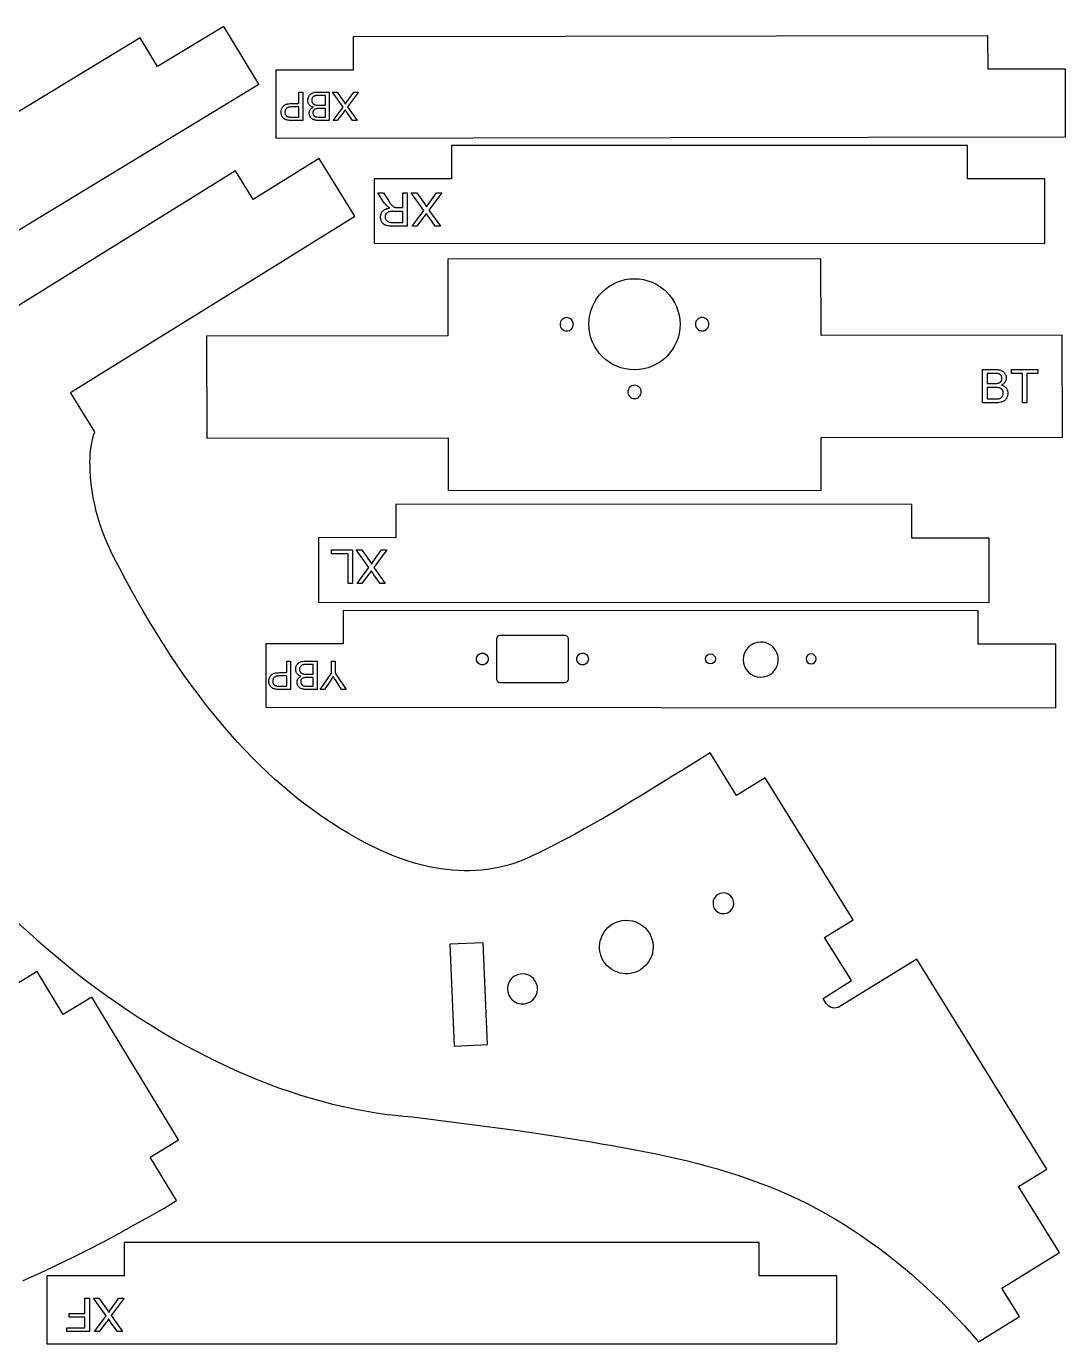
# Model space of a CAD drawing. Extents: x -318 to 296, y -196 to 234.
# Drawn here: x -14.6 to 296.3, y -195.9 to 198.2 of the extents above; entities that cross this region are included whole.
import ezdxf

# ---------------------------------------------------------------- set-up
doc = ezdxf.new("R2010")
doc.units = 0
doc.layers.add('10MM_MATERIAL', color=18, linetype='CONTINUOUS')
doc.layers.add('TEXT_ONLY', color=1, linetype='CONTINUOUS')

msp = doc.modelspace()

# ---------------------------------------------------------------- linework, layer by layer
at = {"layer": '10MM_MATERIAL'}
for points in [[(-191.47, 31.26), (54.96, 180.9), (44.45, 198.21), (24.63, 186.18), (19.44, 194.73), (-274.77, 16.08)], [(-15.56, -177.05), (-12.2, -175.57), (-8.87, -174.05), (-5.55, -172.49), (-0.83, -170.2), (3.85, -167.85), (8.5, -165.44), (13.12, -162.97), (17.71, -160.44), (22.28, -157.88), (26.82, -155.27), (30.28, -153.11), (22.41, -140.16), (30.96, -134.97), (5.01, -92.23), (-3.54, -97.42), (-11.32, -84.6), (-19.86, -89.8)]]:
    msp.add_lwpolyline(points, dxfattribs=at)
for points in [[(296.3, 185.45), (273.12, 185.41), (273.1, 195.41), (83.14, 195.1), (83.16, 185.1), (60, 185.06), (60.03, 164.76), (296.34, 165.15)], [(112.6, 152.61), (89.42, 152.61), (89.42, 133.31), (290.11, 133.28), (290.12, 152.58), (266.93, 152.59), (266.93, 162.59), (112.61, 162.61)], [(111.51, 128.59), (111.53, 105.6), (39.34, 105.54), (39.37, 75.04), (111.56, 75.1), (111.58, 59.31), (223.19, 59.41), (223.18, 75.21), (295.37, 75.27), (295.34, 105.77), (223.15, 105.71), (223.13, 128.7)], [(95.97, 45.21), (72.79, 45.22), (72.78, 25.92), (273.47, 25.79), (273.48, 45.09), (250.3, 45.11), (250.31, 55.11), (95.98, 55.21)], [(80.22, 13.46), (57.03, 13.47), (57.02, -5.53), (293.35, -5.69), (293.36, 13.31), (270.17, 13.33), (270.18, 23.33), (80.23, 23.46)], [(122.06, -76), (112.07, -76.43), (113.38, -106.9), (123.37, -106.48)], [(227.86, -175.65), (204.68, -175.65), (204.68, -165.65), (14.72, -165.65), (14.72, -175.65), (-8.45, -175.65), (-8.45, -195.95), (227.86, -195.95)]]:
    msp.add_lwpolyline(points, close=True, dxfattribs=at)
msp.add_lwpolyline([(-17.31, -69.78), (-14.43, -72.44), (-11.51, -75.05), (-8.57, -77.62), (-5.59, -80.15), (-2.59, -82.63), (0.46, -85.06), (3.53, -87.44), (6.64, -89.78), (9.78, -92.07), (12.96, -94.3), (16.18, -96.48), (19.44, -98.62), (22.73, -100.69), (26.06, -102.72), (29.43, -104.69), (32.84, -106.6), (36.29, -108.45), (39.78, -110.25), (42.76, -111.72), (45.77, -113.14), (48.8, -114.51), (51.86, -115.83), (54.93, -117.09), (58.03, -118.3), (61.15, -119.45), (64.29, -120.53), (67.44, -121.56), (70.62, -122.52), (73.82, -123.42), (77.04, -124.25), (80.27, -125.01), (83.52, -125.7), (86.79, -126.32), (90.08, -126.86), (93.38, -127.33), (95.85, -127.62), (98.32, -127.87), (100.79, -128.12), (103.26, -128.4), (110.19, -129.27), (117.11, -130.16), (124.04, -131.06), (131.01, -132.01), (137.97, -133.01), (144.93, -134.08), (148.06, -134.57), (151.2, -135.08), (154.35, -135.59), (157.5, -136.12), (160.67, -136.66), (163.83, -137.23), (167, -137.81), (170.17, -138.42), (173.33, -139.06), (176.49, -139.73), (179.64, -140.44), (182.79, -141.18), (185.92, -141.97), (189.04, -142.79), (192.14, -143.67), (195.23, -144.59), (198.3, -145.56), (201.34, -146.59), (204.37, -147.68), (207.36, -148.83), (210.33, -150.04), (213.27, -151.32), (216.14, -152.65), (218.97, -154.05), (221.76, -155.5), (224.52, -157.02), (227.25, -158.59), (229.94, -160.23), (232.59, -161.92), (235.21, -163.66), (237.8, -165.46), (240.34, -167.3), (242.86, -169.2), (245.34, -171.15), (247.78, -173.14), (250.19, -175.19), (252.56, -177.27), (254.9, -179.4), (257.2, -181.57), (259.47, -183.78), (261.7, -186.02), (263.9, -188.31), (266.06, -190.63), (268.19, -192.98), (270.28, -195.37), (282.48, -187.82), (277.23, -179.35), (294.49, -168.66), (282.27, -148.95), (290.72, -143.71), (251.77, -80.87), (228.82, -95.1, -0.414214), (224.69, -94.13), (223.77, -92.65), (232.22, -87.3), (224.23, -74.42), (232.73, -69.15), (206.39, -26.65), (197.89, -31.92), (189.99, -19.17), (184.89, -22.34), (181.88, -24.2), (178.85, -26.09), (175.8, -27.98), (172.74, -29.87), (169.7, -31.73), (166.69, -33.56), (163.79, -35.31), (160.92, -37.02), (158.06, -38.69), (155.2, -40.34), (152.32, -41.95), (149.41, -43.55), (146.46, -45.12), (143.45, -46.68), (142.7, -47.06), (142, -47.42), (141.34, -47.75), (140.71, -48.06), (140.1, -48.36), (139.5, -48.66), (138.89, -48.96), (138.27, -49.26), (137.61, -49.57), (136.92, -49.9), (136.17, -50.26), (134.65, -50.95), (133.1, -51.59), (131.53, -52.16), (129.94, -52.67), (128.33, -53.12), (126.71, -53.5), (125.06, -53.81), (123.32, -54.07), (121.58, -54.25), (119.84, -54.38), (118.09, -54.44), (116.34, -54.44), (114.59, -54.38), (112.84, -54.26), (111.1, -54.09), (109.36, -53.86), (107.63, -53.57), (105.91, -53.24), (103.89, -52.77), (101.88, -52.24), (99.89, -51.65), (97.92, -50.99), (95.97, -50.27), (94.05, -49.5), (92.14, -48.69), (90.25, -47.82), (88.39, -46.91), (86.56, -45.97), (84.74, -44.99), (82.01, -43.43), (79.32, -41.81), (76.69, -40.14), (74.11, -38.41), (71.58, -36.63), (69.1, -34.8), (66.66, -32.91), (64.26, -30.96), (61.91, -28.97), (59.59, -26.92), (57.32, -24.83), (55.09, -22.68), (52.89, -20.49), (50.73, -18.25), (48.6, -15.96), (46.5, -13.62), (44.06, -10.79), (41.67, -7.92), (39.34, -5), (37.06, -2.03), (34.83, 0.97), (32.65, 4.01), (30.53, 7.09), (28.45, 10.2), (26.41, 13.34), (24.42, 16.51), (22.48, 19.7), (20.57, 22.92), (18.7, 26.17), (16.88, 29.43), (15.08, 32.71), (13.33, 36), (11.6, 39.31), (10.65, 41.22), (9.77, 43.15), (8.95, 45.1), (8.19, 47.07), (7.51, 49.05), (6.89, 51.05), (6.34, 53.07), (5.86, 55.1), (5.44, 57.16), (5.1, 59.23), (4.83, 61.32), (4.62, 63.43), (4.49, 65.56), (4.45, 66.7), (4.44, 67.85), (4.47, 68.99), (4.53, 70.14), (4.63, 71.28), (4.78, 72.41), (4.98, 73.53), (5.23, 74.65), (5.53, 75.76), (5.9, 76.85), (-1.41, 88.7), (6.29, 93.45), (32.75, 109.81), (59.19, 126.2), (83.69, 141.39), (72.98, 158.66), (53.27, 146.44), (51.84, 148.74), (48, 154.94), (-102.45, 61.67)], format="xyb", dxfattribs=at)
for points in [[(167.35, 95.44, -1), (167.33, 122.71, -1)], [(147.09, 111.05, 0.414214), (145.09, 109.05), (145.09, 109.05, 0.414214), (147.09, 107.06, 0.414214), (149.08, 109.06, 0.414214)], [(187.59, 111.09, 0.414214), (185.59, 109.09), (185.59, 109.09, 0.414214), (187.59, 107.1, 0.414214), (189.58, 109.09, 0.414214)], [(165.36, 88.82, 0.414214), (167.36, 86.83), (167.36, 86.83, 0.414214), (169.35, 88.82, 0.414214), (167.36, 90.82, 0.414214)], [(126.06, 2.92, 0.414214), (127.06, 1.92), (146.56, 1.91, 0.414214), (147.56, 2.91), (147.57, 14.91, 0.414214), (146.57, 15.91), (127.07, 15.92, 0.414214), (126.07, 14.92)], [(205.11, 3.49, 1), (205.12, 13.99, 1)], [(123.56, 8.92, -0.414214), (121.81, 7.17, -0.414214), (120.06, 8.92, -0.414214), (121.81, 10.67, -0.414214)], [(151.81, 10.65, -0.414214), (153.56, 8.9, -0.414214), (151.81, 7.15, -0.414214), (150.06, 8.9, -0.414214)], [(190.05, 7.45, -1), (190.05, 10.45, -1)], [(220.18, 7.43, 1), (220.18, 10.43, 1)], [(195.56, -66.82, 1), (192.3, -61.56, 1)], [(169.12, -84.06, -1), (160.69, -70.46, -1)], [(136.22, -93.63, 1), (131.48, -85.98, 1)]]:
    msp.add_lwpolyline(points, format="xyb", close=True, dxfattribs=at)
at = {"layer": 'TEXT_ONLY'}
for points in [[(68.08, 178.55), (68.08, 170.06), (64.88, 170.06), (64.48, 170.06), (64.13, 170.08), (63.83, 170.1), (63.58, 170.14), (63.28, 170.2), (63.14, 170.24), (63.01, 170.29), (62.88, 170.34), (62.76, 170.4), (62.65, 170.46), (62.54, 170.53), (62.43, 170.61), (62.34, 170.7), (62.24, 170.79), (62.16, 170.89), (62.07, 170.99), (62, 171.11), (61.92, 171.23), (61.86, 171.35), (61.8, 171.49), (61.74, 171.62), (61.7, 171.76), (61.66, 171.91), (61.63, 172.05), (61.61, 172.2), (61.6, 172.36), (61.6, 172.51), (61.61, 172.78), (61.64, 173.03), (61.7, 173.28), (61.77, 173.51), (61.87, 173.74), (61.99, 173.95), (62.13, 174.15), (62.29, 174.34), (62.38, 174.44), (62.48, 174.52), (62.59, 174.6), (62.7, 174.67), (62.83, 174.74), (62.96, 174.8), (63.1, 174.86), (63.25, 174.91), (63.41, 174.95), (63.58, 174.99), (63.95, 175.05), (64.34, 175.08), (64.78, 175.09), (66.95, 175.09), (66.95, 178.55)], [(76.03, 178.55), (76.03, 170.06), (72.85, 170.06), (72.61, 170.06), (72.39, 170.07), (72.17, 170.09), (71.97, 170.12), (71.78, 170.16), (71.61, 170.2), (71.44, 170.25), (71.29, 170.31), (71.15, 170.38), (71.01, 170.46), (70.88, 170.55), (70.76, 170.64), (70.65, 170.75), (70.55, 170.86), (70.46, 170.98), (70.37, 171.11), (70.29, 171.24), (70.22, 171.38), (70.17, 171.52), (70.12, 171.66), (70.08, 171.8), (70.06, 171.94), (70.04, 172.08), (70.04, 172.23), (70.04, 172.36), (70.05, 172.5), (70.08, 172.63), (70.11, 172.76), (70.15, 172.88), (70.2, 173.01), (70.26, 173.13), (70.33, 173.25), (70.41, 173.37), (70.5, 173.48), (70.59, 173.59), (70.7, 173.69), (70.82, 173.78), (70.94, 173.87), (71.08, 173.95), (71.22, 174.03), (71.04, 174.09), (70.86, 174.16), (70.69, 174.24), (70.54, 174.33), (70.4, 174.44), (70.27, 174.55), (70.15, 174.67), (70.04, 174.8), (69.94, 174.94), (69.86, 175.08), (69.79, 175.24), (69.73, 175.39), (69.68, 175.56), (69.65, 175.73), (69.63, 175.9), (69.62, 176.08), (69.63, 176.23), (69.64, 176.38), (69.66, 176.52), (69.69, 176.66), (69.72, 176.8), (69.77, 176.93), (69.82, 177.06), (69.88, 177.19), (70.01, 177.44), (70.16, 177.65), (70.24, 177.74), (70.32, 177.83), (70.41, 177.91), (70.5, 177.98), (70.7, 178.11), (70.92, 178.23), (71.16, 178.32), (71.43, 178.4), (71.72, 178.47), (72.05, 178.51), (72.41, 178.54), (72.8, 178.55)], [(74.91, 177.54), (72.8, 177.54), (72.33, 177.53), (72.16, 177.52), (72.03, 177.5), (71.85, 177.46), (71.68, 177.41), (71.52, 177.35), (71.38, 177.27), (71.26, 177.18), (71.15, 177.07), (71.05, 176.95), (70.96, 176.8), (70.88, 176.64), (70.83, 176.47), (70.8, 176.28), (70.79, 176.08), (70.79, 175.97), (70.8, 175.86), (70.82, 175.75), (70.85, 175.64), (70.88, 175.54), (70.92, 175.44), (70.97, 175.35), (71.03, 175.26), (71.09, 175.18), (71.16, 175.1), (71.24, 175.03), (71.32, 174.96), (71.41, 174.9), (71.5, 174.85), (71.6, 174.81), (71.71, 174.77), (71.95, 174.71), (72.23, 174.66), (72.57, 174.63), (72.95, 174.63), (74.91, 174.63)], [(84.76, 178.55), (81.48, 174.12), (84.37, 170.06), (83.03, 170.06), (81.49, 172.23), (81.08, 172.83), (80.93, 173.07), (80.81, 173.28), (80.66, 173.04), (80.5, 172.8), (80.33, 172.56), (80.14, 172.31), (78.43, 170.06), (77.21, 170.06), (80.19, 174.06), (76.98, 178.55), (78.37, 178.55), (80.5, 175.52), (80.69, 175.25), (80.87, 174.95), (81.12, 175.34), (81.28, 175.59), (83.41, 178.55)], [(66.95, 174.09), (64.76, 174.09), (64.5, 174.09), (64.26, 174.07), (64.03, 174.04), (63.83, 173.99), (63.65, 173.93), (63.48, 173.87), (63.34, 173.78), (63.21, 173.69), (63.11, 173.58), (63.01, 173.46), (62.94, 173.34), (62.87, 173.2), (62.82, 173.05), (62.79, 172.89), (62.76, 172.73), (62.76, 172.55), (62.76, 172.42), (62.77, 172.29), (62.79, 172.17), (62.82, 172.05), (62.86, 171.94), (62.91, 171.83), (62.96, 171.73), (63.03, 171.64), (63.1, 171.54), (63.17, 171.46), (63.25, 171.39), (63.34, 171.32), (63.43, 171.26), (63.53, 171.21), (63.63, 171.17), (63.74, 171.13), (63.91, 171.1), (64.14, 171.08), (64.43, 171.06), (64.78, 171.06), (66.95, 171.06)], [(74.91, 173.62), (73.08, 173.62), (72.73, 173.62), (72.43, 173.6), (72.19, 173.57), (72, 173.53), (71.8, 173.45), (71.71, 173.41), (71.63, 173.36), (71.55, 173.3), (71.48, 173.24), (71.42, 173.17), (71.36, 173.1), (71.31, 173.03), (71.26, 172.95), (71.23, 172.86), (71.2, 172.77), (71.17, 172.68), (71.15, 172.58), (71.14, 172.36), (71.15, 172.16), (71.19, 171.96), (71.26, 171.78), (71.34, 171.62), (71.4, 171.54), (71.46, 171.47), (71.52, 171.41), (71.59, 171.35), (71.66, 171.3), (71.75, 171.25), (71.83, 171.21), (71.92, 171.18), (72.14, 171.13), (72.43, 171.09), (72.79, 171.07), (73.21, 171.06), (74.91, 171.06)], [(99.36, 148.44), (99.36, 138.44), (94.92, 138.44), (94.6, 138.44), (94.3, 138.46), (94.01, 138.48), (93.75, 138.51), (93.5, 138.55), (93.28, 138.59), (93.08, 138.65), (92.89, 138.71), (92.72, 138.78), (92.56, 138.87), (92.41, 138.97), (92.27, 139.08), (92.13, 139.21), (92, 139.35), (91.89, 139.5), (91.78, 139.66), (91.68, 139.83), (91.6, 140.01), (91.53, 140.19), (91.47, 140.38), (91.42, 140.57), (91.39, 140.77), (91.37, 140.97), (91.36, 141.17), (91.37, 141.43), (91.41, 141.68), (91.46, 141.92), (91.54, 142.15), (91.63, 142.37), (91.75, 142.58), (91.89, 142.78), (92.05, 142.96), (92.24, 143.14), (92.44, 143.29), (92.68, 143.44), (92.93, 143.56), (93.21, 143.67), (93.51, 143.76), (93.83, 143.83), (94.18, 143.89), (93.93, 144.02), (93.72, 144.14), (93.54, 144.27), (93.38, 144.39), (93.1, 144.67), (92.82, 144.99), (92.55, 145.34), (92.29, 145.72), (90.55, 148.44), (92.21, 148.44), (93.53, 146.36), (93.81, 145.94), (94.06, 145.57), (94.29, 145.25), (94.49, 144.98), (94.67, 144.76), (94.84, 144.58), (95.01, 144.43), (95.16, 144.31), (95.31, 144.22), (95.46, 144.15), (95.61, 144.09), (95.76, 144.05), (95.89, 144.03), (96.06, 144.01), (96.5, 144), (98.04, 144), (98.04, 148.44)], [(109.71, 148.44), (105.85, 143.23), (109.26, 138.44), (107.68, 138.44), (105.87, 141), (105.6, 141.38), (105.38, 141.71), (105.2, 141.99), (105.06, 142.23), (104.89, 141.96), (104.7, 141.67), (104.49, 141.39), (104.27, 141.09), (102.26, 138.44), (100.82, 138.44), (104.33, 143.15), (100.55, 148.44), (102.18, 148.44), (104.7, 144.87), (104.91, 144.55), (105.14, 144.2), (105.42, 144.66), (105.61, 144.95), (108.12, 148.44)], [(98.04, 142.85), (95.19, 142.85), (94.76, 142.84), (94.38, 142.81), (94.21, 142.78), (94.05, 142.75), (93.91, 142.71), (93.77, 142.67), (93.65, 142.62), (93.53, 142.56), (93.42, 142.49), (93.32, 142.42), (93.23, 142.34), (93.14, 142.26), (93.06, 142.17), (92.99, 142.07), (92.93, 141.96), (92.88, 141.86), (92.83, 141.75), (92.79, 141.64), (92.77, 141.52), (92.74, 141.41), (92.73, 141.29), (92.73, 141.17), (92.74, 141), (92.76, 140.83), (92.8, 140.67), (92.86, 140.52), (92.93, 140.38), (93.02, 140.25), (93.12, 140.12), (93.24, 140), (93.38, 139.9), (93.54, 139.8), (93.71, 139.72), (93.91, 139.66), (94.12, 139.61), (94.35, 139.57), (94.6, 139.55), (94.87, 139.55), (98.03, 139.54)], [(271.5, 85.55), (271.49, 95.55), (275.24, 95.56), (275.52, 95.55), (275.79, 95.54), (276.04, 95.52), (276.27, 95.48), (276.5, 95.44), (276.71, 95.39), (276.9, 95.33), (277.08, 95.26), (277.25, 95.17), (277.41, 95.08), (277.56, 94.98), (277.7, 94.87), (277.83, 94.75), (277.95, 94.62), (278.06, 94.47), (278.17, 94.32), (278.26, 94.16), (278.34, 94), (278.4, 93.84), (278.46, 93.68), (278.5, 93.51), (278.53, 93.34), (278.55, 93.17), (278.56, 93), (278.55, 92.84), (278.54, 92.69), (278.51, 92.53), (278.47, 92.38), (278.42, 92.23), (278.36, 92.08), (278.29, 91.94), (278.21, 91.79), (278.12, 91.66), (278.02, 91.52), (277.9, 91.4), (277.78, 91.28), (277.64, 91.17), (277.49, 91.07), (277.33, 90.97), (277.16, 90.88), (277.38, 90.81), (277.59, 90.72), (277.78, 90.63), (277.97, 90.52), (278.13, 90.4), (278.29, 90.27), (278.43, 90.13), (278.56, 89.97), (278.67, 89.81), (278.77, 89.64), (278.86, 89.46), (278.92, 89.27), (278.98, 89.08), (279.02, 88.88), (279.04, 88.67), (279.05, 88.46), (279.04, 88.29), (279.03, 88.11), (279.01, 87.95), (278.97, 87.78), (278.93, 87.62), (278.88, 87.46), (278.82, 87.31), (278.75, 87.15), (278.68, 87.01), (278.59, 86.87), (278.51, 86.74), (278.42, 86.62), (278.33, 86.51), (278.23, 86.4), (278.13, 86.31), (278.02, 86.22), (277.91, 86.14), (277.79, 86.07), (277.66, 86), (277.53, 85.93), (277.24, 85.82), (276.92, 85.73), (276.58, 85.65), (276.19, 85.6), (275.77, 85.57), (275.31, 85.56)], [(283.42, 85.56), (283.41, 94.38), (280.11, 94.38), (280.11, 95.56), (288.04, 95.57), (288.04, 94.39), (284.73, 94.39), (284.74, 85.57)], [(272.82, 91.35), (274.98, 91.35), (275.39, 91.36), (275.73, 91.38), (276.02, 91.42), (276.24, 91.47), (276.36, 91.51), (276.48, 91.56), (276.58, 91.61), (276.68, 91.67), (276.77, 91.74), (276.86, 91.81), (276.93, 91.89), (277, 91.97), (277.06, 92.06), (277.11, 92.16), (277.16, 92.26), (277.19, 92.36), (277.22, 92.48), (277.24, 92.59), (277.25, 92.72), (277.26, 92.84), (277.25, 92.97), (277.24, 93.09), (277.22, 93.2), (277.2, 93.31), (277.16, 93.42), (277.12, 93.52), (277.07, 93.62), (277.02, 93.72), (276.95, 93.81), (276.88, 93.89), (276.81, 93.97), (276.73, 94.04), (276.64, 94.1), (276.54, 94.15), (276.44, 94.2), (276.33, 94.24), (276.21, 94.27), (276.07, 94.3), (275.73, 94.34), (275.31, 94.37), (274.81, 94.38), (272.81, 94.37)], [(272.82, 86.73), (275.31, 86.74), (275.86, 86.75), (276.06, 86.76), (276.21, 86.79), (276.43, 86.83), (276.63, 86.9), (276.81, 86.97), (276.97, 87.06), (277.12, 87.17), (277.25, 87.29), (277.37, 87.44), (277.48, 87.62), (277.57, 87.81), (277.63, 88.01), (277.66, 88.23), (277.68, 88.46), (277.67, 88.6), (277.66, 88.73), (277.64, 88.86), (277.6, 88.98), (277.56, 89.1), (277.51, 89.21), (277.46, 89.32), (277.39, 89.43), (277.31, 89.53), (277.23, 89.62), (277.14, 89.7), (277.05, 89.78), (276.94, 89.85), (276.83, 89.91), (276.72, 89.96), (276.59, 90.01), (276.46, 90.05), (276.31, 90.08), (275.97, 90.13), (275.58, 90.16), (275.13, 90.17), (272.82, 90.17)], [(82.98, 41.54), (82.97, 31.54), (81.65, 31.54), (81.66, 40.36), (76.73, 40.37), (76.73, 41.55)], [(93.26, 41.53), (89.39, 36.33), (92.8, 31.53), (91.22, 31.54), (89.41, 34.1), (89.15, 34.48), (88.92, 34.81), (88.74, 35.09), (88.6, 35.33), (88.43, 35.05), (88.24, 34.77), (88.03, 34.48), (87.81, 34.19), (85.8, 31.54), (84.36, 31.54), (87.88, 36.25), (84.09, 41.54), (85.73, 41.54), (88.24, 37.97), (88.46, 37.65), (88.68, 37.3), (88.97, 37.76), (89.16, 38.05), (91.67, 41.54)], [(64.43, 8.28), (64.43, -0.2), (61.23, -0.2), (60.84, -0.19), (60.49, -0.18), (60.19, -0.15), (59.94, -0.12), (59.64, -0.05), (59.5, -0.01), (59.37, 0.03), (59.24, 0.09), (59.12, 0.14), (59.01, 0.21), (58.9, 0.28), (58.79, 0.36), (58.7, 0.44), (58.6, 0.53), (58.52, 0.63), (58.43, 0.73), (58.36, 0.85), (58.28, 0.97), (58.22, 1.1), (58.16, 1.23), (58.11, 1.37), (58.06, 1.51), (58.03, 1.65), (58, 1.79), (57.98, 1.94), (57.96, 2.1), (57.96, 2.25), (57.97, 2.52), (58, 2.77), (58.06, 3.02), (58.13, 3.25), (58.23, 3.47), (58.35, 3.69), (58.49, 3.89), (58.65, 4.08), (58.74, 4.17), (58.84, 4.26), (58.95, 4.34), (59.06, 4.41), (59.19, 4.48), (59.32, 4.54), (59.46, 4.59), (59.61, 4.64), (59.77, 4.69), (59.94, 4.73), (60.3, 4.78), (60.7, 4.82), (61.13, 4.83), (63.31, 4.83), (63.31, 8.28)], [(72.37, 8.28), (72.37, -0.2), (69.19, -0.2), (68.96, -0.19), (68.73, -0.18), (68.52, -0.16), (68.32, -0.13), (68.13, -0.1), (67.95, -0.05), (67.79, 0), (67.63, 0.06), (67.49, 0.13), (67.36, 0.2), (67.23, 0.29), (67.11, 0.39), (67, 0.49), (66.9, 0.6), (66.8, 0.72), (66.72, 0.85), (66.64, 0.99), (66.57, 1.12), (66.51, 1.26), (66.47, 1.4), (66.43, 1.54), (66.4, 1.68), (66.39, 1.82), (66.38, 1.97), (66.39, 2.1), (66.4, 2.24), (66.42, 2.37), (66.46, 2.5), (66.5, 2.62), (66.55, 2.75), (66.61, 2.87), (66.68, 2.99), (66.76, 3.11), (66.84, 3.22), (66.94, 3.33), (67.05, 3.43), (67.16, 3.52), (67.29, 3.61), (67.42, 3.69), (67.57, 3.77), (67.38, 3.83), (67.21, 3.9), (67.04, 3.98), (66.89, 4.07), (66.75, 4.17), (66.61, 4.28), (66.49, 4.4), (66.39, 4.54), (66.29, 4.67), (66.2, 4.82), (66.13, 4.97), (66.08, 5.13), (66.03, 5.29), (66, 5.46), (65.98, 5.64), (65.97, 5.82), (65.98, 5.97), (65.99, 6.11), (66.01, 6.25), (66.04, 6.39), (66.07, 6.53), (66.11, 6.66), (66.16, 6.8), (66.22, 6.93), (66.36, 7.17), (66.5, 7.38), (66.58, 7.47), (66.67, 7.56), (66.75, 7.64), (66.85, 7.71), (67.04, 7.85), (67.26, 7.96), (67.51, 8.05), (67.77, 8.13), (68.07, 8.2), (68.39, 8.24), (68.75, 8.27), (69.14, 8.28)], [(77.83, 8.28), (77.83, 4.69), (81.1, -0.2), (79.74, -0.2), (78.06, 2.36), (77.62, 3.07), (77.2, 3.79), (76.78, 3.08), (76.28, 2.29), (74.64, -0.2), (73.33, -0.2), (76.71, 4.69), (76.71, 8.28)], [(71.25, 7.28), (69.14, 7.28), (68.68, 7.27), (68.51, 7.25), (68.38, 7.24), (68.19, 7.19), (68.02, 7.14), (67.87, 7.08), (67.73, 7), (67.61, 6.91), (67.49, 6.81), (67.39, 6.68), (67.3, 6.53), (67.23, 6.37), (67.18, 6.2), (67.14, 6.02), (67.13, 5.82), (67.14, 5.7), (67.15, 5.59), (67.17, 5.48), (67.19, 5.38), (67.23, 5.27), (67.27, 5.18), (67.32, 5.08), (67.38, 5), (67.44, 4.91), (67.51, 4.83), (67.59, 4.76), (67.67, 4.7), (67.75, 4.64), (67.85, 4.59), (67.95, 4.54), (68.05, 4.5), (68.29, 4.44), (68.58, 4.4), (68.91, 4.37), (69.29, 4.36), (71.25, 4.36)], [(63.31, 3.83), (61.12, 3.83), (60.85, 3.82), (60.61, 3.81), (60.39, 3.77), (60.19, 3.73), (60, 3.67), (59.84, 3.6), (59.7, 3.52), (59.57, 3.43), (59.47, 3.32), (59.37, 3.2), (59.3, 3.08), (59.23, 2.94), (59.18, 2.79), (59.15, 2.63), (59.12, 2.47), (59.12, 2.29), (59.12, 2.16), (59.13, 2.03), (59.15, 1.91), (59.18, 1.79), (59.22, 1.68), (59.27, 1.58), (59.32, 1.47), (59.39, 1.38), (59.46, 1.29), (59.53, 1.2), (59.61, 1.13), (59.7, 1.06), (59.79, 1), (59.88, 0.95), (59.99, 0.91), (60.09, 0.88), (60.27, 0.84), (60.5, 0.82), (60.79, 0.81), (61.14, 0.8), (63.31, 0.8)], [(71.25, 3.36), (69.42, 3.36), (69.07, 3.36), (68.78, 3.34), (68.54, 3.31), (68.35, 3.26), (68.15, 3.19), (68.06, 3.15), (67.97, 3.09), (67.9, 3.04), (67.83, 2.98), (67.76, 2.91), (67.7, 2.84), (67.65, 2.77), (67.61, 2.69), (67.57, 2.6), (67.54, 2.51), (67.52, 2.41), (67.5, 2.32), (67.49, 2.1), (67.5, 1.9), (67.54, 1.71), (67.6, 1.53), (67.69, 1.36), (67.74, 1.28), (67.8, 1.21), (67.87, 1.15), (67.93, 1.09), (68.01, 1.04), (68.09, 0.99), (68.18, 0.95), (68.27, 0.92), (68.49, 0.87), (68.78, 0.83), (69.13, 0.81), (69.56, 0.8), (71.25, 0.8)], [(4.27, -182.35), (4.27, -192.35), (-2.48, -192.35), (-2.48, -191.17), (2.94, -191.17), (2.94, -188.07), (-1.75, -188.07), (-1.75, -186.89), (2.94, -186.89), (2.94, -182.35)], [(14.67, -182.35), (10.8, -187.56), (14.21, -192.35), (12.64, -192.35), (10.82, -189.78), (10.56, -189.41), (10.34, -189.08), (10.16, -188.79), (10.02, -188.55), (9.84, -188.83), (9.65, -189.11), (9.45, -189.4), (9.23, -189.69), (7.22, -192.35), (5.78, -192.35), (9.29, -187.63), (5.5, -182.35), (7.14, -182.35), (9.66, -185.92), (9.87, -186.24), (10.09, -186.58), (10.38, -186.12), (10.57, -185.83), (13.08, -182.35)]]:
    msp.add_lwpolyline(points, close=True, dxfattribs=at)

doc.saveas('drawing.dxf')
